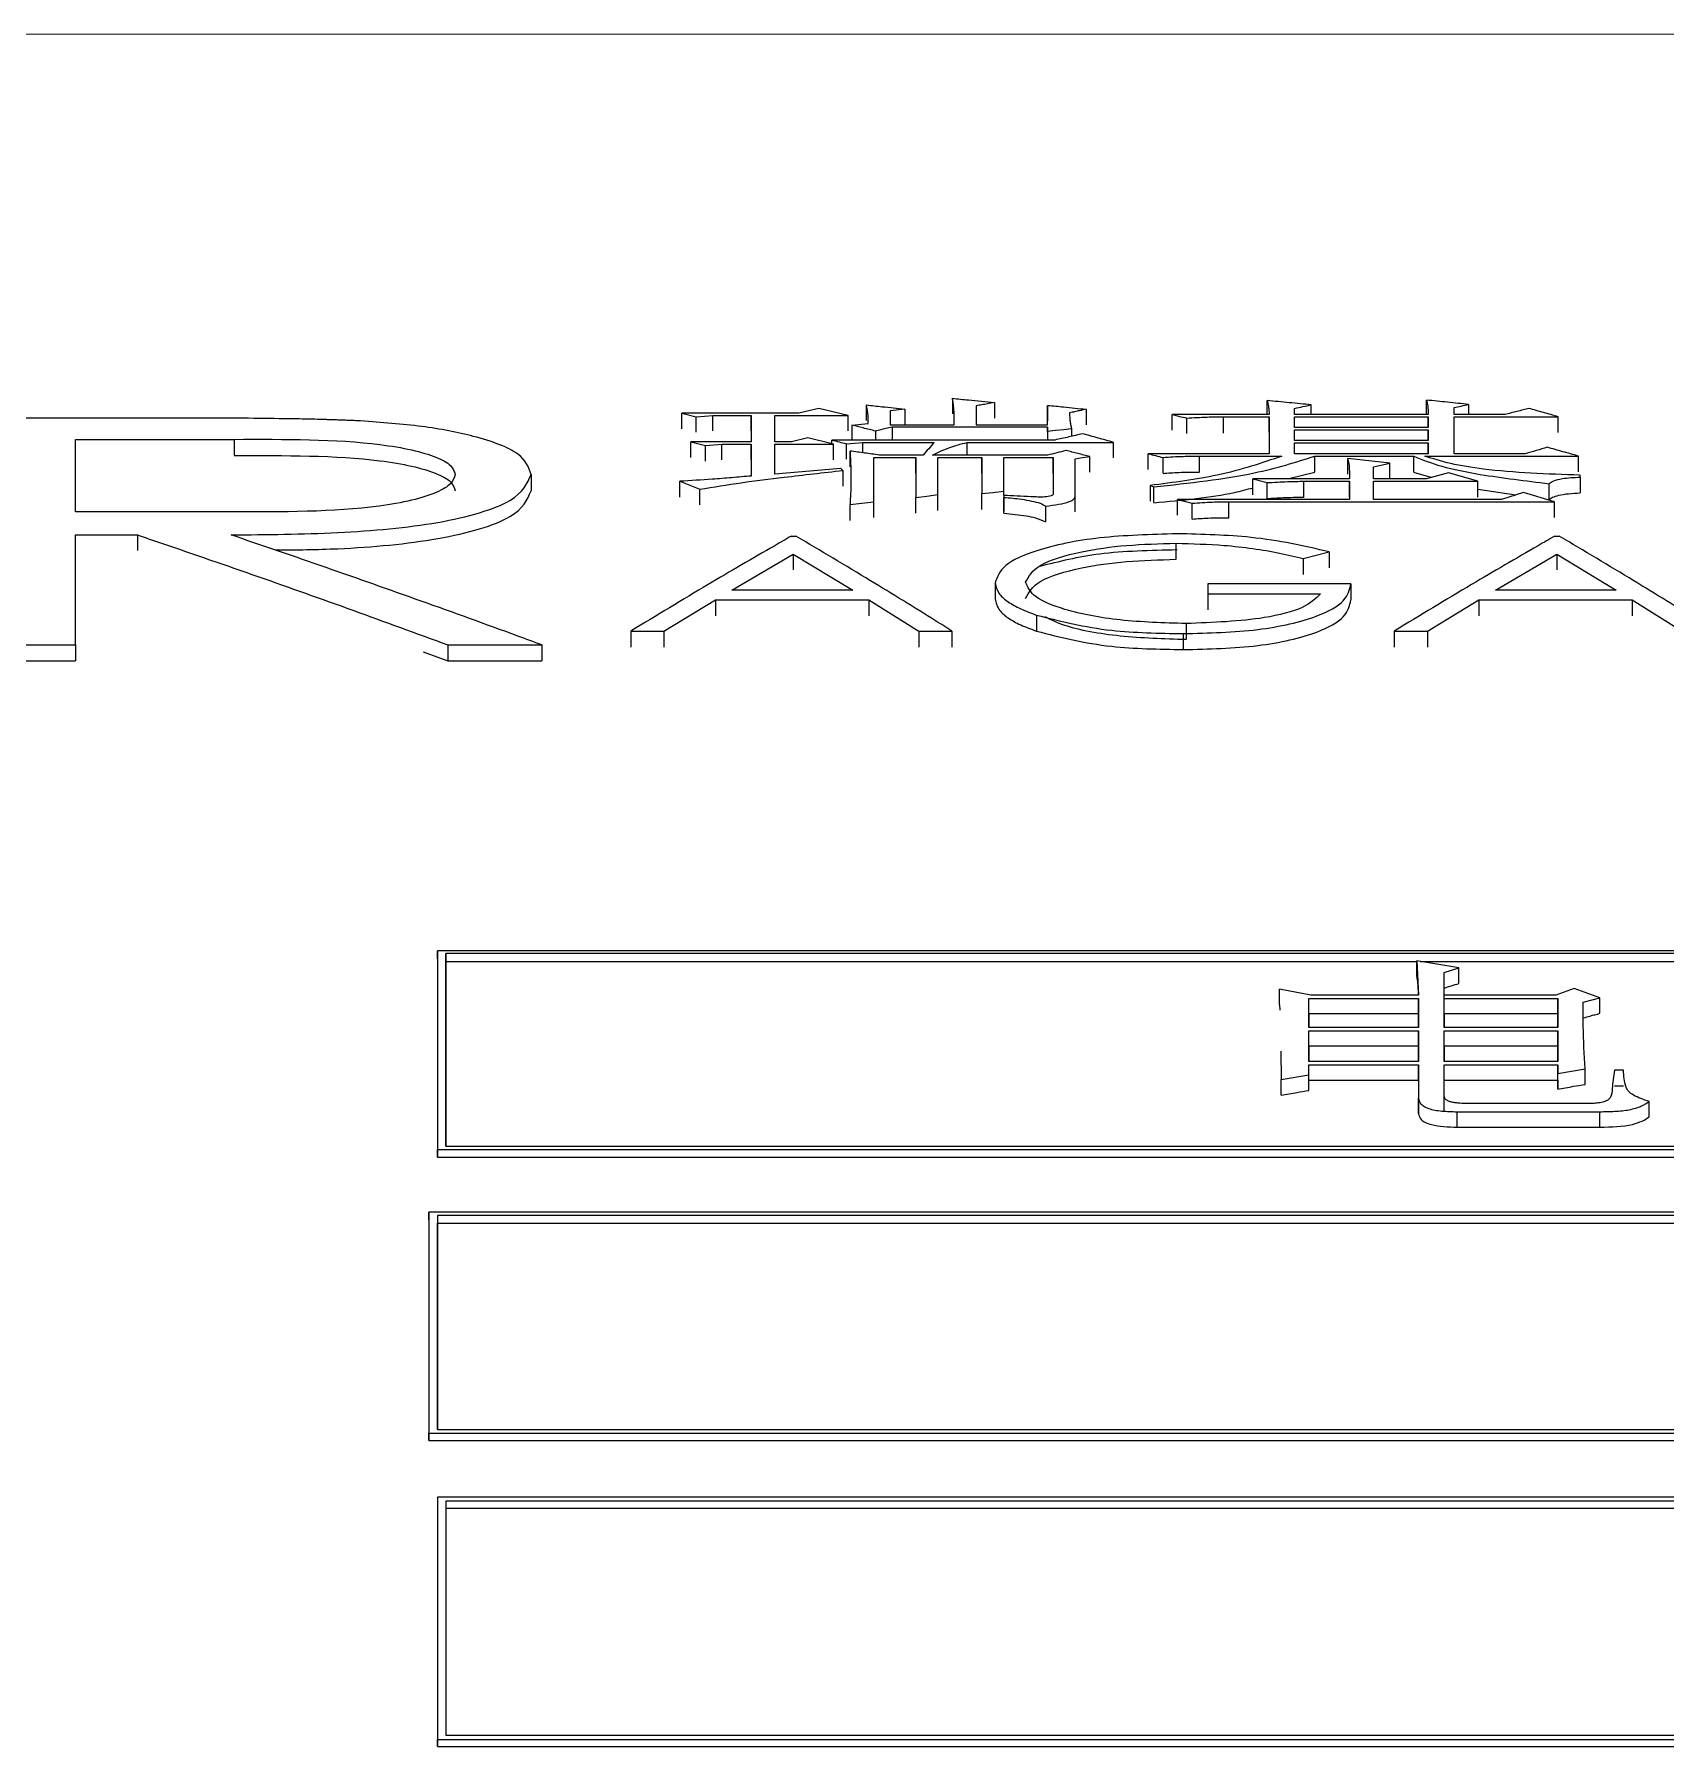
# Model space of a CAD drawing. Header units: millimetres. Extents: x 2136 to 4572, y 748 to 2471.
# Drawn here: x 2820.03 to 2829.67, y 2280.55 to 2290.67 of the extents above; entities that cross this region are included whole.
import ezdxf

# ---------------------------------------------------------------- set-up
doc = ezdxf.new("R2010")
doc.units = ezdxf.units.MM

msp = doc.modelspace()

# ---------------------------------------------------------------- linework, layer by layer
at = {"color": 7, "linetype": 'Continuous', "lineweight": 25}
for p, q in [((2846.594, 2290.672), (2809.594, 2290.674)), ((2824.667, 2288.462), (2824.548, 2288.434)), ((2824.84, 2288.421), (2824.667, 2288.462)), ((2824.948, 2288.391), (2824.948, 2288.483)), ((2825.175, 2288.457), (2825.089, 2288.447)), ((2825.175, 2288.457), (2825.175, 2288.365)), ((2825.457, 2288.522), (2825.457, 2288.43)), ((2825.597, 2288.478), (2825.597, 2288.365)), ((2825.705, 2288.496), (2825.705, 2288.404)), ((2826.019, 2288.365), (2826.019, 2288.48)), ((2826.019, 2288.48), (2826.019, 2288.388)), ((2826.246, 2288.457), (2826.246, 2288.365)), ((2827.317, 2288.426), (2827.317, 2288.509)), ((2827.479, 2288.426), (2827.479, 2288.462)), ((2827.577, 2288.426), (2827.577, 2288.483)), ((2828.258, 2288.426), (2828.258, 2288.511)), ((2828.421, 2288.426), (2828.421, 2288.467)), ((2828.507, 2288.485), (2828.507, 2288.426)), ((2820.825, 2288.405), (2819.824, 2288.405)), ((2823.856, 2288.434), (2823.942, 2288.413)), ((2824.548, 2288.434), (2823.856, 2288.434)), ((2823.856, 2288.342), (2823.856, 2288.434)), ((2823.942, 2288.413), (2824.04, 2288.421)), ((2823.942, 2288.321), (2823.942, 2288.413)), ((2824.04, 2288.421), (2824.267, 2288.421)), ((2824.267, 2288.421), (2824.267, 2288.264)), ((2824.267, 2288.329), (2824.267, 2288.421)), ((2824.407, 2288.421), (2824.84, 2288.421)), ((2824.407, 2288.264), (2824.407, 2288.421)), ((2824.84, 2288.329), (2824.84, 2288.421)), ((2824.862, 2288.363), (2824.959, 2288.373)), ((2824.862, 2288.363), (2824.862, 2288.275)), ((2825.089, 2288.447), (2825.089, 2288.365)), ((2825.089, 2288.365), (2825.467, 2288.365)), ((2825.597, 2288.365), (2826.019, 2288.365)), ((2827.328, 2288.426), (2826.755, 2288.426)), ((2826.755, 2288.334), (2826.755, 2288.426)), ((2826.841, 2288.313), (2826.841, 2288.405)), ((2827.058, 2288.413), (2827.328, 2288.413)), ((2827.058, 2288.316), (2827.058, 2288.413)), ((2827.328, 2288.413), (2827.328, 2288.194)), ((2827.328, 2288.321), (2827.328, 2288.413)), ((2828.269, 2288.426), (2827.479, 2288.426)), ((2827.479, 2288.413), (2828.269, 2288.413)), ((2827.479, 2288.349), (2827.479, 2288.413)), ((2828.269, 2288.413), (2828.269, 2288.349)), ((2828.269, 2288.349), (2828.269, 2288.413)), ((2828.723, 2288.426), (2828.421, 2288.426)), ((2828.421, 2288.413), (2829.037, 2288.413)), ((2828.421, 2288.194), (2828.421, 2288.413)), ((2829.037, 2288.32), (2829.037, 2288.413)), ((2820.273, 2287.851), (2820.273, 2288.279)), ((2820.273, 2288.279), (2821.21, 2288.279)), ((2821.21, 2288.279), (2821.21, 2288.183)), ((2823.91, 2288.264), (2823.996, 2288.242)), ((2824.267, 2288.264), (2823.91, 2288.264)), ((2823.91, 2288.172), (2823.91, 2288.264)), ((2824.505, 2288.264), (2824.407, 2288.264)), ((2824.602, 2288.288), (2824.505, 2288.264)), ((2824.754, 2288.251), (2824.602, 2288.288)), ((2826.062, 2288.275), (2824.743, 2288.275)), ((2824.743, 2288.253), (2824.743, 2288.275)), ((2824.927, 2288.261), (2825.348, 2288.261)), ((2824.927, 2288.199), (2824.927, 2288.261)), ((2825.002, 2288.328), (2825.002, 2288.275)), ((2825.1, 2288.352), (2825.1, 2288.275)), ((2826.019, 2288.352), (2825.1, 2288.352)), ((2825.543, 2288.261), (2826.409, 2288.261)), ((2825.543, 2288.186), (2825.543, 2288.261)), ((2826.019, 2288.352), (2826.019, 2288.275)), ((2826.019, 2288.325), (2826.019, 2288.352)), ((2826.019, 2288.325), (2826.019, 2288.275)), ((2826.16, 2288.341), (2826.16, 2288.297)), ((2826.409, 2288.169), (2826.409, 2288.261)), ((2828.269, 2288.349), (2827.479, 2288.349)), ((2827.479, 2288.336), (2828.269, 2288.336)), ((2827.479, 2288.272), (2827.479, 2288.336)), ((2828.269, 2288.272), (2827.479, 2288.272)), ((2827.479, 2288.259), (2828.269, 2288.259)), ((2827.479, 2288.194), (2827.479, 2288.259)), ((2828.269, 2288.336), (2828.269, 2288.272)), ((2828.269, 2288.272), (2828.269, 2288.336)), ((2828.269, 2288.259), (2828.269, 2288.194)), ((2828.269, 2288.194), (2828.269, 2288.259)), ((2823.996, 2288.242), (2824.094, 2288.251)), ((2823.996, 2288.15), (2823.996, 2288.242)), ((2824.094, 2288.251), (2824.267, 2288.251)), ((2824.267, 2288.251), (2824.267, 2288.062)), ((2824.267, 2288.158), (2824.267, 2288.251)), ((2824.407, 2288.251), (2824.754, 2288.251)), ((2824.407, 2288.073), (2824.407, 2288.251)), ((2824.754, 2288.158), (2824.754, 2288.251)), ((2824.829, 2288.161), (2824.829, 2288.253)), ((2824.851, 2288.117), (2824.851, 2288.21)), ((2824.992, 2288.172), (2825.24, 2288.172)), ((2824.992, 2287.91), (2824.992, 2288.172)), ((2825.284, 2288.186), (2825.024, 2288.186)), ((2825.24, 2288.172), (2825.24, 2287.936)), ((2825.24, 2288.079), (2825.24, 2288.172)), ((2826.019, 2288.186), (2825.338, 2288.186)), ((2825.37, 2288.172), (2825.63, 2288.172)), ((2825.37, 2287.953), (2825.37, 2288.172)), ((2825.63, 2288.172), (2825.63, 2287.958)), ((2825.63, 2288.079), (2825.63, 2288.172)), ((2825.76, 2288.172), (2826.052, 2288.172)), ((2825.76, 2287.972), (2825.76, 2288.172)), ((2826.052, 2288.172), (2826.052, 2287.953)), ((2826.052, 2288.079), (2826.052, 2288.172)), ((2826.181, 2287.944), (2826.181, 2288.164)), ((2826.268, 2288.085), (2826.268, 2288.177)), ((2827.328, 2288.194), (2826.614, 2288.194)), ((2826.614, 2288.101), (2826.614, 2288.194)), ((2826.701, 2288.079), (2826.701, 2288.172)), ((2826.917, 2288.18), (2827.404, 2288.18)), ((2826.917, 2288.087), (2826.917, 2288.18)), ((2828.269, 2288.194), (2827.479, 2288.194)), ((2827.598, 2288.087), (2827.598, 2288.18)), ((2827.598, 2288.18), (2828.183, 2288.18)), ((2828.042, 2288.139), (2827.793, 2288.166)), ((2827.793, 2288.074), (2827.793, 2288.166)), ((2828.183, 2288.087), (2828.183, 2288.18)), ((2828.248, 2288.18), (2829.156, 2288.18)), ((2828.842, 2288.194), (2828.421, 2288.194)), ((2829.156, 2288.087), (2829.156, 2288.18)), ((2822.965, 2288.071), (2822.965, 2287.975)), ((2824.797, 2288.106), (2824.407, 2288.073)), ((2824.808, 2288.095), (2824.797, 2288.106)), ((2824.808, 2288.095), (2824.808, 2288.002)), ((2827.598, 2288.084), (2827.452, 2288.047)), ((2827.945, 2288.117), (2828.042, 2288.139)), ((2827.945, 2288.045), (2827.945, 2288.117)), ((2828.042, 2288.046), (2828.042, 2288.139)), ((2828.286, 2288.053), (2828.183, 2288.084)), ((2828.388, 2288.081), (2828.258, 2288.045)), ((2828.561, 2288.031), (2828.388, 2288.081)), ((2829.167, 2288.056), (2829.167, 2288.067)), ((2829.167, 2288.056), (2829.167, 2287.963)), ((2823.845, 2287.938), (2823.845, 2288.031)), ((2823.845, 2288.031), (2823.963, 2287.984)), ((2823.963, 2287.891), (2823.963, 2287.984)), ((2825.37, 2287.859), (2825.37, 2287.953)), ((2825.63, 2287.865), (2825.63, 2287.958)), ((2825.76, 2287.947), (2825.76, 2287.972)), ((2826.625, 2288.006), (2826.625, 2287.913)), ((2826.625, 2288.006), (2826.647, 2287.998)), ((2826.647, 2287.905), (2826.647, 2287.998)), ((2827.231, 2288.045), (2827.317, 2288.023)), ((2827.804, 2288.045), (2827.231, 2288.045)), ((2827.231, 2287.952), (2827.231, 2288.045)), ((2827.317, 2287.93), (2827.317, 2288.023)), ((2827.534, 2288.031), (2827.804, 2288.031)), ((2827.534, 2287.935), (2827.534, 2288.031)), ((2827.804, 2288.031), (2827.804, 2287.924)), ((2827.804, 2287.938), (2827.804, 2288.031)), ((2828.258, 2288.045), (2827.945, 2288.045)), ((2827.945, 2288.031), (2828.561, 2288.031)), ((2827.945, 2287.924), (2827.945, 2288.031)), ((2828.561, 2287.938), (2828.561, 2288.031)), ((2828.786, 2287.95), (2828.561, 2287.983)), ((2828.832, 2287.964), (2828.702, 2287.924)), ((2829.016, 2287.91), (2828.832, 2287.964)), ((2828.983, 2287.924), (2828.983, 2288.017)), ((2821.188, 2287.85), (2820.273, 2287.851)), ((2824.851, 2287.8), (2824.851, 2287.893)), ((2824.992, 2287.817), (2824.992, 2287.91)), ((2825.24, 2287.842), (2825.24, 2287.936)), ((2825.76, 2287.947), (2825.76, 2287.936)), ((2825.76, 2287.947), (2825.76, 2287.854)), ((2825.76, 2287.842), (2825.76, 2287.936)), ((2826.008, 2287.791), (2826.008, 2287.884)), ((2826.181, 2287.851), (2826.181, 2287.944)), ((2826.787, 2287.831), (2826.787, 2287.924)), ((2826.787, 2287.924), (2826.874, 2287.901)), ((2827.804, 2287.924), (2826.787, 2287.924)), ((2826.874, 2287.808), (2826.874, 2287.901)), ((2827.09, 2287.814), (2827.09, 2287.91)), ((2827.09, 2287.91), (2829.016, 2287.91)), ((2828.702, 2287.924), (2827.945, 2287.924)), ((2829.016, 2287.817), (2829.016, 2287.91)), ((2820.273, 2287.714), (2820.638, 2287.714)), ((2820.273, 2287.064), (2820.273, 2287.714)), ((2820.638, 2287.714), (2820.638, 2287.621)), ((2824.504, 2287.707), (2824.53, 2287.707)), ((2826.779, 2287.57), (2826.779, 2287.665)), ((2829.017, 2287.707), (2829.043, 2287.707)), ((2824.153, 2287.388), (2824.515, 2287.601)), ((2824.515, 2287.601), (2824.867, 2287.388)), ((2824.515, 2287.601), (2824.515, 2287.507)), ((2827.53, 2287.574), (2827.684, 2287.614)), ((2827.53, 2287.574), (2827.53, 2287.48)), ((2827.684, 2287.614), (2827.684, 2287.52)), ((2828.666, 2287.388), (2829.028, 2287.6)), ((2829.028, 2287.6), (2829.38, 2287.388)), ((2829.028, 2287.6), (2829.028, 2287.507)), ((2824.867, 2287.388), (2824.153, 2287.388)), ((2825.709, 2287.431), (2825.709, 2287.337)), ((2826.966, 2287.424), (2826.966, 2287.366)), ((2827.812, 2287.424), (2826.966, 2287.424)), ((2826.966, 2287.424), (2826.966, 2287.33)), ((2826.966, 2287.366), (2827.632, 2287.366)), ((2826.966, 2287.366), (2826.966, 2287.272)), ((2827.812, 2287.424), (2827.812, 2287.33)), ((2829.38, 2287.388), (2828.666, 2287.388)), ((2823.751, 2287.146), (2824.055, 2287.33)), ((2824.055, 2287.33), (2824.055, 2287.236)), ((2824.055, 2287.33), (2824.962, 2287.33)), ((2824.962, 2287.33), (2824.962, 2287.235)), ((2824.962, 2287.33), (2825.258, 2287.146)), ((2828.264, 2287.146), (2828.568, 2287.33)), ((2828.568, 2287.33), (2828.568, 2287.235)), ((2828.568, 2287.33), (2829.475, 2287.33)), ((2829.475, 2287.33), (2829.475, 2287.235)), ((2829.475, 2287.33), (2829.77, 2287.145)), ((2823.555, 2287.146), (2823.751, 2287.146)), ((2823.751, 2287.146), (2823.751, 2287.051)), ((2825.258, 2287.146), (2825.453, 2287.146)), ((2825.453, 2287.146), (2825.453, 2287.051)), ((2825.954, 2287.24), (2825.954, 2287.145)), ((2826.837, 2287.19), (2826.837, 2287.095)), ((2828.068, 2287.146), (2828.264, 2287.146)), ((2828.264, 2287.146), (2828.264, 2287.051)), ((2819.824, 2287.064), (2820.273, 2287.064)), ((2820.273, 2287.064), (2820.273, 2286.969)), ((2822.474, 2287.064), (2822.474, 2286.969)), ((2822.474, 2287.064), (2823.029, 2287.064)), ((2823.029, 2287.064), (2823.029, 2286.969)), ((2826.821, 2287.131), (2826.821, 2287.036)), ((2819.824, 2286.969), (2820.273, 2286.969)), ((2822.328, 2287.023), (2822.474, 2286.969)), ((2822.474, 2286.969), (2823.029, 2286.969)), ((2822.412, 2285.209), (2822.412, 2285.256)), ((2844.395, 2285.256), (2822.412, 2285.256)), ((2844.345, 2285.238), (2822.462, 2285.239)), ((2822.462, 2285.193), (2822.462, 2285.239)), ((2822.462, 2285.193), (2828.201, 2285.193)), ((2828.201, 2285.196), (2828.212, 2284.993)), ((2828.45, 2285.154), (2828.201, 2285.196)), ((2828.201, 2285.104), (2828.201, 2285.196)), ((2828.22, 2285.193), (2833.134, 2285.193)), ((2828.363, 2285.127), (2828.45, 2285.154)), ((2828.363, 2284.993), (2828.363, 2285.127)), ((2828.363, 2285.127), (2828.363, 2285.127)), ((2828.45, 2285.062), (2828.45, 2285.154)), ((2827.574, 2284.993), (2827.39, 2285.028)), ((2827.39, 2284.936), (2827.39, 2285.028)), ((2828.363, 2284.993), (2828.363, 2285.035)), ((2829.131, 2285.032), (2829.023, 2284.993)), ((2829.283, 2284.978), (2829.131, 2285.032)), ((2827.39, 2284.936), (2827.392, 2284.905)), ((2827.563, 2284.974), (2828.212, 2284.974)), ((2827.563, 2284.803), (2827.563, 2284.974)), ((2827.563, 2284.882), (2827.563, 2284.974)), ((2828.212, 2284.993), (2827.574, 2284.993)), ((2828.212, 2284.974), (2828.212, 2284.803)), ((2828.212, 2284.882), (2828.212, 2284.974)), ((2829.023, 2284.993), (2828.363, 2284.993)), ((2828.363, 2284.901), (2828.363, 2284.993)), ((2828.363, 2284.974), (2829.034, 2284.974)), ((2828.363, 2284.803), (2828.363, 2284.974)), ((2828.363, 2284.882), (2828.363, 2284.974)), ((2829.034, 2284.974), (2829.034, 2284.803)), ((2829.034, 2284.882), (2829.034, 2284.974)), ((2829.185, 2284.951), (2829.283, 2284.978)), ((2829.283, 2284.886), (2829.283, 2284.978)), ((2827.563, 2284.882), (2827.563, 2284.803)), ((2828.212, 2284.882), (2827.563, 2284.882)), ((2828.212, 2284.803), (2828.212, 2284.882)), ((2828.363, 2284.882), (2828.363, 2284.803)), ((2829.034, 2284.882), (2828.363, 2284.882)), ((2829.034, 2284.803), (2829.034, 2284.882)), ((2828.212, 2284.803), (2827.563, 2284.803)), ((2827.563, 2284.783), (2828.212, 2284.783)), ((2827.563, 2284.601), (2827.563, 2284.783)), ((2827.563, 2284.691), (2827.563, 2284.783)), ((2828.212, 2284.783), (2828.212, 2284.601)), ((2828.212, 2284.691), (2828.212, 2284.783)), ((2829.034, 2284.803), (2828.363, 2284.803)), ((2828.363, 2284.783), (2829.034, 2284.783)), ((2828.363, 2284.601), (2828.363, 2284.783)), ((2828.363, 2284.691), (2828.363, 2284.783)), ((2829.034, 2284.783), (2829.034, 2284.601)), ((2829.034, 2284.691), (2829.034, 2284.783)), ((2827.397, 2284.663), (2827.4, 2284.494)), ((2827.563, 2284.691), (2827.563, 2284.601)), ((2828.212, 2284.691), (2827.563, 2284.691)), ((2828.212, 2284.601), (2828.212, 2284.691)), ((2828.363, 2284.691), (2828.363, 2284.601)), ((2829.034, 2284.691), (2828.363, 2284.691)), ((2829.034, 2284.601), (2829.034, 2284.691)), ((2827.4, 2284.494), (2827.563, 2284.522)), ((2828.212, 2284.601), (2827.563, 2284.601)), ((2827.563, 2284.582), (2828.212, 2284.582)), ((2827.563, 2284.522), (2827.563, 2284.582)), ((2827.563, 2284.49), (2827.563, 2284.582)), ((2827.563, 2284.43), (2827.563, 2284.522)), ((2828.212, 2284.582), (2828.212, 2284.385)), ((2828.212, 2284.49), (2828.212, 2284.582)), ((2829.034, 2284.601), (2828.363, 2284.601)), ((2828.363, 2284.582), (2829.034, 2284.582)), ((2828.363, 2284.397), (2828.363, 2284.582)), ((2828.363, 2284.49), (2828.363, 2284.582)), ((2829.034, 2284.582), (2829.034, 2284.53)), ((2829.034, 2284.49), (2829.034, 2284.582)), ((2829.034, 2284.53), (2829.196, 2284.558)), ((2829.034, 2284.438), (2829.034, 2284.53)), ((2829.196, 2284.466), (2829.196, 2284.558)), ((2829.423, 2284.55), (2829.369, 2284.55)), ((2827.4, 2284.402), (2827.4, 2284.494)), ((2827.563, 2284.43), (2827.563, 2284.49)), ((2827.563, 2284.49), (2828.212, 2284.49)), ((2828.212, 2284.49), (2828.212, 2284.294)), ((2828.363, 2284.308), (2828.363, 2284.49)), ((2828.363, 2284.49), (2829.034, 2284.49)), ((2829.034, 2284.49), (2829.034, 2284.438)), ((2829.369, 2284.458), (2829.423, 2284.458)), ((2828.212, 2284.294), (2828.212, 2284.385)), ((2829.24, 2284.353), (2828.493, 2284.353)), ((2829.575, 2284.274), (2829.575, 2284.365)), ((2822.412, 2284.23), (2822.412, 2284.035)), ((2828.439, 2284.213), (2828.439, 2284.304)), ((2828.439, 2284.304), (2829.283, 2284.304)), ((2828.439, 2284.213), (2829.283, 2284.213)), ((2829.283, 2284.213), (2829.283, 2284.304)), ((2822.412, 2284.035), (2822.412, 2284.081)), ((2822.412, 2284.081), (2844.396, 2284.08)), ((2822.412, 2284.035), (2844.396, 2284.034)), ((2822.462, 2284.1), (2844.346, 2284.099)), ((2822.362, 2283.665), (2822.362, 2283.711)), ((2844.346, 2283.71), (2822.362, 2283.711)), ((2844.296, 2283.691), (2822.412, 2283.691)), ((2822.412, 2283.646), (2844.296, 2283.645)), ((2822.362, 2282.703), (2822.362, 2282.36)), ((2822.362, 2282.36), (2822.362, 2282.404)), ((2822.362, 2282.404), (2844.346, 2282.404)), ((2822.413, 2282.425), (2844.296, 2282.425)), ((2822.362, 2282.36), (2844.346, 2282.359)), ((2822.413, 2282.025), (2822.413, 2281.981)), ((2844.396, 2282.025), (2822.413, 2282.025)), ((2822.463, 2282.004), (2844.346, 2282.003)), ((2822.463, 2281.96), (2822.463, 2282.004)), ((2822.463, 2281.96), (2844.346, 2281.959)), ((2822.413, 2280.751), (2822.413, 2280.551)), ((2822.413, 2280.551), (2822.413, 2280.594)), ((2822.413, 2280.594), (2844.396, 2280.593)), ((2844.346, 2280.616), (2822.463, 2280.617)), ((2822.413, 2280.551), (2844.396, 2280.55))]:
    msp.add_line(p, q, dxfattribs=at)
at = {"color": 7, "linetype": 'Continuous', "lineweight": 25, "flags": 128}
for points in [[(2824.04, 2288.329), (2824.04, 2288.348), (2824.04, 2288.372), (2824.04, 2288.396), (2824.04, 2288.421)], [(2824.829, 2288.253), (2824.878, 2288.257), (2824.927, 2288.261)], [(2826.16, 2288.341), (2826.114, 2288.336), (2826.066, 2288.331), (2826.019, 2288.325)], [(2824.094, 2288.158), (2824.094, 2288.178), (2824.094, 2288.203), (2824.094, 2288.227), (2824.094, 2288.251)], [(2826.181, 2288.164), (2826.225, 2288.171), (2826.268, 2288.177)], [(2825.24, 2287.936), (2825.305, 2287.944), (2825.37, 2287.953)], [(2825.63, 2287.958), (2825.695, 2287.965), (2825.76, 2287.972)], [(2824.851, 2287.893), (2824.921, 2287.902), (2824.992, 2287.91)], [(2823.555, 2287.146), (2823.555, 2287.121), (2823.555, 2287.095), (2823.555, 2287.051)], [(2825.258, 2287.146), (2825.258, 2287.122), (2825.258, 2287.098), (2825.258, 2287.051)], [(2828.068, 2287.146), (2828.068, 2287.12), (2828.068, 2287.095), (2828.068, 2287.051)]]:
    msp.add_lwpolyline(points, dxfattribs=at)
at = {"color": 7, "linetype": 'Continuous', "lineweight": 25}
for points, knots in [([(2824.959, 2288.373), (2824.959, 2288.384), (2824.959, 2288.405), (2824.956, 2288.442), (2824.951, 2288.468), (2824.948, 2288.483)], [0, 0, 0, 0, 0.2875755, 0.5751673, 1, 1, 1, 1]), ([(2824.948, 2288.483), (2824.979, 2288.479), (2825.032, 2288.473), (2825.108, 2288.465), (2825.153, 2288.46), (2825.175, 2288.457)], [0, 0, 0, 0, 0.408301, 0.70415, 1, 1, 1, 1]), ([(2825.467, 2288.365), (2825.467, 2288.366), (2825.467, 2288.368), (2825.467, 2288.371), (2825.467, 2288.374), (2825.467, 2288.377), (2825.467, 2288.379), (2825.467, 2288.382), (2825.467, 2288.385), (2825.467, 2288.387), (2825.467, 2288.389), (2825.467, 2288.392), (2825.467, 2288.394), (2825.467, 2288.397), (2825.467, 2288.399), (2825.467, 2288.402), (2825.467, 2288.404), (2825.467, 2288.406), (2825.467, 2288.409), (2825.467, 2288.412), (2825.467, 2288.414), (2825.467, 2288.416), (2825.467, 2288.419), (2825.467, 2288.421), (2825.467, 2288.424), (2825.467, 2288.426), (2825.466, 2288.428), (2825.466, 2288.431), (2825.466, 2288.433), (2825.466, 2288.436), (2825.466, 2288.438), (2825.466, 2288.441), (2825.466, 2288.444), (2825.465, 2288.446), (2825.465, 2288.448), (2825.465, 2288.451), (2825.465, 2288.453), (2825.465, 2288.455), (2825.465, 2288.458), (2825.464, 2288.46), (2825.464, 2288.463), (2825.464, 2288.465), (2825.464, 2288.468), (2825.463, 2288.47), (2825.463, 2288.473), (2825.463, 2288.475), (2825.462, 2288.477), (2825.462, 2288.48), (2825.462, 2288.482), (2825.462, 2288.485), (2825.461, 2288.487), (2825.461, 2288.489), (2825.461, 2288.492), (2825.46, 2288.494), (2825.46, 2288.497), (2825.46, 2288.499), (2825.459, 2288.502), (2825.459, 2288.504), (2825.459, 2288.506), (2825.458, 2288.509), (2825.458, 2288.511), (2825.458, 2288.514), (2825.457, 2288.516), (2825.457, 2288.518), (2825.457, 2288.521), (2825.457, 2288.522)], [0, 0, 0, 0, 0.017776, 0.035552, 0.053328, 0.071104, 0.08888, 0.106656, 0.124432, 0.13332, 0.151096, 0.168872, 0.186648, 0.195536, 0.213312, 0.231088, 0.248864, 0.257752, 0.275528, 0.293304, 0.31108, 0.319968, 0.337744, 0.355519, 0.373295, 0.382183, 0.399959, 0.417735, 0.435511, 0.444399, 0.462175, 0.479951, 0.497727, 0.515503, 0.524391, 0.542167, 0.559943, 0.568831, 0.586607, 0.604383, 0.622159, 0.639935, 0.648823, 0.666599, 0.684375, 0.702151, 0.711039, 0.728815, 0.746591, 0.764367, 0.773255, 0.791031, 0.808807, 0.826583, 0.835471, 0.853247, 0.871023, 0.888799, 0.897687, 0.915463, 0.933239, 0.951015, 0.959903, 0.977679, 1, 1, 1, 1]), ([(2825.457, 2288.522), (2825.488, 2288.518), (2825.545, 2288.513), (2825.628, 2288.504), (2825.68, 2288.499), (2825.705, 2288.496)], [0, 0, 0, 0, 0.377751, 0.688875, 1, 1, 1, 1]), ([(2825.705, 2288.496), (2825.691, 2288.494), (2825.666, 2288.489), (2825.63, 2288.483), (2825.608, 2288.48), (2825.597, 2288.478)], [0, 0, 0, 0, 0.390452, 0.695226, 1, 1, 1, 1]), ([(2826.019, 2288.48), (2826.051, 2288.477), (2826.104, 2288.472), (2826.18, 2288.464), (2826.224, 2288.459), (2826.246, 2288.457)], [0, 0, 0, 0, 0.414517, 0.707258, 1, 1, 1, 1]), ([(2826.246, 2288.457), (2826.233, 2288.454), (2826.211, 2288.449), (2826.178, 2288.442), (2826.159, 2288.438), (2826.149, 2288.436)], [0, 0, 0, 0, 0.40015, 0.700074, 1, 1, 1, 1]), ([(2827.317, 2288.509), (2827.319, 2288.5), (2827.323, 2288.482), (2827.327, 2288.454), (2827.328, 2288.435), (2827.328, 2288.426)], [0, 0, 0, 0, 0.32278, 0.661317, 1, 1, 1, 1]), ([(2827.577, 2288.483), (2827.534, 2288.487), (2827.447, 2288.496), (2827.36, 2288.504), (2827.317, 2288.509)], [0, 0, 0, 0, 0.499999, 1, 1, 1, 1]), ([(2827.479, 2288.462), (2827.496, 2288.466), (2827.528, 2288.473), (2827.561, 2288.479), (2827.577, 2288.483)], [0, 0, 0, 0, 0.500001, 1, 1, 1, 1]), ([(2828.258, 2288.511), (2828.261, 2288.502), (2828.265, 2288.484), (2828.268, 2288.455), (2828.269, 2288.435), (2828.269, 2288.426)], [0, 0, 0, 0, 0.320799, 0.66032, 1, 1, 1, 1]), ([(2828.507, 2288.485), (2828.466, 2288.49), (2828.383, 2288.498), (2828.3, 2288.507), (2828.258, 2288.511)], [0, 0, 0, 0, 0.499999, 1, 1, 1, 1]), ([(2828.421, 2288.467), (2828.435, 2288.47), (2828.464, 2288.476), (2828.493, 2288.482), (2828.507, 2288.485)], [0, 0, 0, 0, 0.500001, 1, 1, 1, 1]), ([(2828.864, 2288.462), (2828.841, 2288.456), (2828.794, 2288.444), (2828.747, 2288.432), (2828.723, 2288.426)], [0, 0, 0, 0, 0.499996, 1, 1, 1, 1]), ([(2829.037, 2288.413), (2829.008, 2288.421), (2828.951, 2288.437), (2828.893, 2288.454), (2828.864, 2288.462)], [0, 0, 0, 0, 0.5, 1, 1, 1, 1]), ([(2821.958, 2288.388), (2821.948, 2288.388), (2821.933, 2288.389), (2821.913, 2288.39), (2821.898, 2288.39), (2821.878, 2288.391), (2821.858, 2288.392), (2821.838, 2288.393), (2821.823, 2288.393), (2821.808, 2288.394), (2821.788, 2288.395), (2821.768, 2288.395), (2821.748, 2288.396), (2821.733, 2288.396), (2821.703, 2288.397), (2821.638, 2288.399), (2821.557, 2288.4), (2821.417, 2288.402), (2821.247, 2288.404), (2821.03, 2288.405), (2820.893, 2288.405), (2820.825, 2288.405)], [0, 0, 0, 0, 0.026604, 0.039906, 0.053209, 0.066511, 0.093115, 0.106417, 0.119719, 0.133022, 0.146324, 0.172928, 0.18623, 0.199533, 0.212835, 0.266046, 0.372479, 0.425688, 0.638532, 0.819249, 1, 1, 1, 1]), ([(2822.965, 2288.071), (2822.951, 2288.113), (2822.923, 2288.199), (2822.658, 2288.296), (2822.325, 2288.361), (2822.081, 2288.379), (2821.958, 2288.388)], [0, 0, 0, 0, 0.268776, 0.544534, 0.769495, 1, 1, 1, 1]), ([(2825.002, 2288.328), (2824.99, 2288.331), (2824.965, 2288.337), (2824.918, 2288.349), (2824.884, 2288.357), (2824.862, 2288.363)], [0, 0, 0, 0, 0.266243, 0.532487, 1, 1, 1, 1]), ([(2826.149, 2288.436), (2826.149, 2288.424), (2826.149, 2288.412), (2826.15, 2288.399), (2826.15, 2288.396), (2826.151, 2288.393), (2826.151, 2288.39), (2826.151, 2288.388), (2826.152, 2288.385), (2826.152, 2288.382), (2826.153, 2288.378), (2826.153, 2288.375), (2826.154, 2288.372), (2826.154, 2288.369), (2826.155, 2288.366), (2826.155, 2288.363), (2826.156, 2288.36), (2826.156, 2288.358), (2826.157, 2288.355), (2826.157, 2288.354), (2826.158, 2288.352), (2826.158, 2288.35), (2826.158, 2288.348), (2826.159, 2288.346), (2826.159, 2288.345), (2826.159, 2288.343), (2826.16, 2288.342), (2826.16, 2288.341)], [0, 0, 0, 0, 0.37469, 0.398108, 0.421526, 0.468361, 0.491779, 0.515197, 0.538615, 0.58545, 0.608868, 0.655703, 0.679121, 0.702539, 0.749374, 0.772792, 0.79621, 0.843045, 0.854754, 0.866463, 0.889881, 0.913299, 0.936716, 0.948425, 0.960134, 0.980067, 1, 1, 1, 1]), ([(2826.755, 2288.426), (2826.769, 2288.422), (2826.798, 2288.415), (2826.827, 2288.408), (2826.841, 2288.405)], [0, 0, 0, 0, 0.5, 1, 1, 1, 1]), ([(2826.841, 2288.405), (2826.881, 2288.407), (2826.952, 2288.412), (2827.025, 2288.412), (2827.058, 2288.413)], [0, 0, 0, 0, 0.558835, 1, 1, 1, 1]), ([(2821.21, 2288.279), (2821.51, 2288.28), (2821.886, 2288.282), (2822.265, 2288.219), (2822.406, 2288.176), (2822.501, 2288.126), (2822.511, 2288.089), (2822.516, 2288.071)], [0, 0, 0, 0, 0.515202, 0.645783, 0.772677, 0.88728, 1, 1, 1, 1]), ([(2824.743, 2288.275), (2824.757, 2288.271), (2824.786, 2288.264), (2824.815, 2288.257), (2824.829, 2288.253)], [0, 0, 0, 0, 0.499999, 1, 1, 1, 1]), ([(2825.1, 2288.352), (2825.087, 2288.349), (2825.065, 2288.344), (2825.032, 2288.336), (2825.012, 2288.331), (2825.002, 2288.328)], [0, 0, 0, 0, 0.384576, 0.692287, 1, 1, 1, 1]), ([(2825.348, 2288.261), (2825.338, 2288.249), (2825.316, 2288.224), (2825.294, 2288.198), (2825.284, 2288.186)], [0, 0, 0, 0, 0.5, 1, 1, 1, 1]), ([(2825.338, 2288.186), (2825.369, 2288.201), (2825.426, 2288.229), (2825.507, 2288.251), (2825.543, 2288.261)], [0, 0, 0, 0, 0.55626, 1, 1, 1, 1]), ([(2826.225, 2288.312), (2826.198, 2288.306), (2826.144, 2288.293), (2826.089, 2288.281), (2826.062, 2288.275)], [0, 0, 0, 0, 0.499999, 1, 1, 1, 1]), ([(2826.409, 2288.261), (2826.378, 2288.27), (2826.317, 2288.287), (2826.255, 2288.304), (2826.225, 2288.312)], [0, 0, 0, 0, 0.5, 1, 1, 1, 1]), ([(2821.21, 2288.183), (2821.51, 2288.184), (2821.886, 2288.186), (2822.265, 2288.123), (2822.406, 2288.08), (2822.501, 2288.03), (2822.511, 2287.993), (2822.516, 2287.975)], [0, 0, 0, 0, 0.515403, 0.645991, 0.772847, 0.887377, 1, 1, 1, 1]), ([(2824.851, 2288.21), (2824.852, 2288.191), (2824.855, 2288.129), (2824.858, 2288.024), (2824.853, 2287.937), (2824.851, 2287.893)], [0, 0, 0, 0, 0.18758, 0.593728, 1, 1, 1, 1]), ([(2825.024, 2288.186), (2824.995, 2288.19), (2824.937, 2288.198), (2824.88, 2288.206), (2824.851, 2288.21)], [0, 0, 0, 0, 0.5, 1, 1, 1, 1]), ([(2826.127, 2288.213), (2826.109, 2288.208), (2826.073, 2288.199), (2826.037, 2288.19), (2826.019, 2288.186)], [0, 0, 0, 0, 0.499995, 1, 1, 1, 1]), ([(2826.268, 2288.177), (2826.245, 2288.183), (2826.198, 2288.195), (2826.151, 2288.207), (2826.127, 2288.213)], [0, 0, 0, 0, 0.499999, 1, 1, 1, 1]), ([(2826.614, 2288.194), (2826.629, 2288.19), (2826.657, 2288.183), (2826.686, 2288.175), (2826.701, 2288.172)], [0, 0, 0, 0, 0.5, 1, 1, 1, 1]), ([(2827.404, 2288.18), (2827.285, 2288.139), (2827.07, 2288.065), (2826.763, 2288.024), (2826.625, 2288.006)], [0, 0, 0, 0, 0.551009, 1, 1, 1, 1]), ([(2826.647, 2287.998), (2826.856, 2288.021), (2827.224, 2288.062), (2827.485, 2288.144), (2827.598, 2288.18)], [0, 0, 0, 0, 0.567388, 1, 1, 1, 1]), ([(2826.701, 2288.172), (2826.74, 2288.175), (2826.812, 2288.179), (2826.885, 2288.18), (2826.917, 2288.18)], [0, 0, 0, 0, 0.558835, 1, 1, 1, 1]), ([(2827.793, 2288.166), (2827.797, 2288.146), (2827.802, 2288.116), (2827.803, 2288.076), (2827.804, 2288.055), (2827.804, 2288.045)], [0, 0, 0, 0, 0.499799, 0.749887, 1, 1, 1, 1]), ([(2828.183, 2288.18), (2828.234, 2288.159), (2828.339, 2288.116), (2828.621, 2288.061), (2828.845, 2288.034), (2828.983, 2288.017)], [0, 0, 0, 0, 0.271719, 0.55196, 1, 1, 1, 1]), ([(2829.167, 2288.067), (2828.971, 2288.074), (2828.699, 2288.084), (2828.395, 2288.133), (2828.296, 2288.165), (2828.248, 2288.18)], [0, 0, 0, 0, 0.568218, 0.786771, 1, 1, 1, 1]), ([(2828.972, 2288.232), (2828.951, 2288.225), (2828.907, 2288.213), (2828.864, 2288.2), (2828.842, 2288.194)], [0, 0, 0, 0, 0.499997, 1, 1, 1, 1]), ([(2829.156, 2288.18), (2829.126, 2288.189), (2829.064, 2288.206), (2829.003, 2288.223), (2828.972, 2288.232)], [0, 0, 0, 0, 0.5, 1, 1, 1, 1]), ([(2822.516, 2288.071), (2822.511, 2288.053), (2822.501, 2288.016), (2822.409, 2287.962), (2822.265, 2287.916), (2821.876, 2287.849), (2821.493, 2287.849), (2821.188, 2287.85)], [0, 0, 0, 0, 0.11283, 0.2273, 0.354231, 0.484873, 1, 1, 1, 1]), ([(2821.192, 2287.714), (2821.403, 2287.716), (2821.822, 2287.72), (2822.338, 2287.766), (2822.669, 2287.842), (2822.907, 2287.935), (2822.943, 2288.018), (2822.965, 2288.071)], [0, 0, 0, 0, 0.260913, 0.517661, 0.647473, 0.773697, 1, 1, 1, 1]), ([(2824.267, 2288.062), (2824.229, 2288.059), (2824.152, 2288.052), (2824.012, 2288.041), (2823.909, 2288.035), (2823.845, 2288.031)], [0, 0, 0, 0, 0.273664, 0.547351, 1, 1, 1, 1]), ([(2823.963, 2287.984), (2824.044, 2287.997), (2824.205, 2288.024), (2824.491, 2288.059), (2824.692, 2288.082), (2824.808, 2288.095)], [0, 0, 0, 0, 0.3007253, 0.5990417, 1, 1, 1, 1]), ([(2826.917, 2288.084), (2826.876, 2288.084), (2826.803, 2288.083), (2826.732, 2288.078), (2826.701, 2288.076)], [0, 0, 0, 0, 0.561085, 1, 1, 1, 1]), ([(2828.983, 2288.017), (2828.991, 2288.023), (2829.007, 2288.035), (2829.071, 2288.051), (2829.13, 2288.054), (2829.167, 2288.056)], [0, 0, 0, 0, 0.2687155, 0.5468291, 1, 1, 1, 1]), ([(2821.453, 2287.625), (2821.577, 2287.626), (2821.908, 2287.63), (2822.338, 2287.671), (2822.669, 2287.746), (2822.907, 2287.84), (2822.943, 2287.922), (2822.965, 2287.975)], [0, 0, 0, 0, 0.171744, 0.459618, 0.605115, 0.74654, 1, 1, 1, 1]), ([(2826.052, 2287.953), (2826.05, 2287.951), (2826.048, 2287.948), (2826.039, 2287.944), (2826.023, 2287.94), (2825.983, 2287.936), (2825.893, 2287.942), (2825.812, 2287.945), (2825.76, 2287.947)], [0, 0, 0, 0, 0.0497966, 0.1008375, 0.1638489, 0.2293145, 0.4925683, 1, 1, 1, 1]), ([(2827.231, 2287.991), (2827.195, 2287.981), (2827.034, 2287.938), (2826.816, 2287.917), (2826.647, 2287.902)], [0, 0, 0, 0, 0.219968, 1, 1, 1, 1]), ([(2827.317, 2288.023), (2827.357, 2288.025), (2827.428, 2288.03), (2827.501, 2288.031), (2827.534, 2288.031)], [0, 0, 0, 0, 0.5588348, 1, 1, 1, 1]), ([(2829.167, 2287.96), (2829.144, 2287.959), (2829.098, 2287.957), (2829.04, 2287.948), (2829.001, 2287.935), (2828.989, 2287.926), (2828.983, 2287.921)], [0, 0, 0, 0, 0.2902729, 0.5737489, 0.7896358, 1, 1, 1, 1]), ([(2825.76, 2287.936), (2825.795, 2287.933), (2825.853, 2287.928), (2825.925, 2287.915), (2825.977, 2287.902), (2825.998, 2287.89), (2826.008, 2287.884)], [0, 0, 0, 0, 0.34869, 0.570906, 0.788288, 1, 1, 1, 1]), ([(2826.008, 2287.884), (2826.06, 2287.891), (2826.131, 2287.901), (2826.178, 2287.926), (2826.18, 2287.938), (2826.181, 2287.944)], [0, 0, 0, 0, 0.572838, 0.788051, 1, 1, 1, 1]), ([(2826.874, 2287.901), (2826.913, 2287.904), (2826.985, 2287.909), (2827.058, 2287.91), (2827.09, 2287.91)], [0, 0, 0, 0, 0.5588348, 1, 1, 1, 1]), ([(2827.534, 2287.935), (2827.493, 2287.935), (2827.419, 2287.934), (2827.348, 2287.929), (2827.317, 2287.927)], [0, 0, 0, 0, 0.561086, 1, 1, 1, 1]), ([(2826.008, 2287.789), (2825.991, 2287.798), (2825.961, 2287.812), (2825.892, 2287.826), (2825.828, 2287.834), (2825.783, 2287.838), (2825.76, 2287.84)], [0, 0, 0, 0, 0.328275, 0.548712, 0.773165, 1, 1, 1, 1]), ([(2827.09, 2287.814), (2827.049, 2287.814), (2826.976, 2287.813), (2826.905, 2287.808), (2826.874, 2287.806)], [0, 0, 0, 0, 0.5610855, 1, 1, 1, 1]), ([(2820.638, 2287.714), (2820.685, 2287.698), (2820.923, 2287.617), (2821.348, 2287.47), (2821.912, 2287.27), (2822.287, 2287.132), (2822.474, 2287.064)], [0, 0, 0, 0, 0.077607, 0.388036, 0.694012, 1, 1, 1, 1]), ([(2823.029, 2287.064), (2822.982, 2287.081), (2822.744, 2287.169), (2822.319, 2287.322), (2821.754, 2287.522), (2821.38, 2287.65), (2821.192, 2287.714)], [0, 0, 0, 0, 0.077607, 0.3880366, 0.6940124, 1, 1, 1, 1]), ([(2824.504, 2287.707), (2824.471, 2287.688), (2824.307, 2287.594), (2823.991, 2287.41), (2823.708, 2287.238), (2823.555, 2287.146)], [0, 0, 0, 0, 0.103722, 0.518616, 1, 1, 1, 1]), ([(2825.453, 2287.146), (2825.421, 2287.166), (2825.26, 2287.267), (2824.953, 2287.456), (2824.677, 2287.62), (2824.53, 2287.707)], [0, 0, 0, 0, 0.104313, 0.521568, 1, 1, 1, 1]), ([(2826.785, 2287.721), (2826.628, 2287.716), (2826.32, 2287.708), (2825.961, 2287.634), (2825.746, 2287.536), (2825.721, 2287.466), (2825.709, 2287.431)], [0, 0, 0, 0, 0.292337, 0.575557, 0.790285, 1, 1, 1, 1]), ([(2825.889, 2287.434), (2825.908, 2287.469), (2825.946, 2287.542), (2826.195, 2287.616), (2826.483, 2287.657), (2826.68, 2287.662), (2826.779, 2287.665)], [0, 0, 0, 0, 0.266309, 0.543068, 0.76962, 1, 1, 1, 1]), ([(2826.779, 2287.665), (2826.874, 2287.662), (2827.03, 2287.658), (2827.233, 2287.635), (2827.392, 2287.608), (2827.484, 2287.585), (2827.53, 2287.574)], [0, 0, 0, 0, 0.344694, 0.565951, 0.784515, 1, 1, 1, 1]), ([(2827.684, 2287.614), (2827.535, 2287.648), (2827.268, 2287.709), (2826.934, 2287.717), (2826.785, 2287.721)], [0, 0, 0, 0, 0.553186, 1, 1, 1, 1]), ([(2829.017, 2287.707), (2828.984, 2287.688), (2828.82, 2287.594), (2828.504, 2287.41), (2828.22, 2287.238), (2828.068, 2287.146)], [0, 0, 0, 0, 0.103722, 0.518616, 1, 1, 1, 1]), ([(2829.966, 2287.145), (2829.934, 2287.166), (2829.773, 2287.266), (2829.465, 2287.456), (2829.19, 2287.62), (2829.043, 2287.707)], [0, 0, 0, 0, 0.104313, 0.521568, 1, 1, 1, 1]), ([(2825.889, 2287.339), (2825.908, 2287.374), (2825.946, 2287.447), (2826.195, 2287.52), (2826.483, 2287.562), (2826.68, 2287.567), (2826.779, 2287.57)], [0, 0, 0, 0, 0.26614, 0.542866, 0.769494, 1, 1, 1, 1]), ([(2826.785, 2287.625), (2826.626, 2287.622), (2826.321, 2287.615), (2826.085, 2287.556), (2825.972, 2287.528)], [0, 0, 0, 0, 0.520352, 1, 1, 1, 1]), ([(2825.709, 2287.431), (2825.714, 2287.408), (2825.722, 2287.369), (2825.783, 2287.318), (2825.856, 2287.276), (2825.921, 2287.252), (2825.954, 2287.24)], [0, 0, 0, 0, 0.334846, 0.553685, 0.77524, 1, 1, 1, 1]), ([(2826.837, 2287.19), (2826.704, 2287.194), (2826.444, 2287.202), (2826.13, 2287.262), (2825.928, 2287.345), (2825.902, 2287.404), (2825.889, 2287.434)], [0, 0, 0, 0, 0.291834, 0.575874, 0.791001, 1, 1, 1, 1]), ([(2826.821, 2287.131), (2826.971, 2287.134), (2827.267, 2287.142), (2827.61, 2287.221), (2827.788, 2287.323), (2827.804, 2287.391), (2827.812, 2287.424)], [0, 0, 0, 0, 0.293176, 0.575821, 0.789619, 1, 1, 1, 1]), ([(2827.632, 2287.366), (2827.604, 2287.338), (2827.546, 2287.279), (2827.256, 2287.206), (2826.997, 2287.196), (2826.837, 2287.19)], [0, 0, 0, 0, 0.267419, 0.54663, 1, 1, 1, 1]), ([(2825.709, 2287.336), (2825.714, 2287.313), (2825.722, 2287.274), (2825.783, 2287.223), (2825.856, 2287.181), (2825.921, 2287.157), (2825.954, 2287.145)], [0, 0, 0, 0, 0.334778, 0.5536, 0.775175, 1, 1, 1, 1]), ([(2826.821, 2287.036), (2826.971, 2287.04), (2827.267, 2287.047), (2827.61, 2287.126), (2827.788, 2287.228), (2827.804, 2287.296), (2827.812, 2287.329)], [0, 0, 0, 0, 0.2933457, 0.5760421, 0.7897566, 1, 1, 1, 1]), ([(2825.954, 2287.24), (2826.095, 2287.204), (2826.351, 2287.139), (2826.675, 2287.133), (2826.821, 2287.131)], [0, 0, 0, 0, 0.5512714, 1, 1, 1, 1]), ([(2825.954, 2287.145), (2826.095, 2287.109), (2826.351, 2287.044), (2826.675, 2287.039), (2826.821, 2287.036)], [0, 0, 0, 0, 0.551186, 1, 1, 1, 1]), ([(2826.837, 2287.095), (2826.706, 2287.099), (2826.447, 2287.107), (2826.144, 2287.161), (2826.039, 2287.212), (2826.003, 2287.23)], [0, 0, 0, 0, 0.402606, 0.794339, 1, 1, 1, 1]), ([(2822.412, 2285.256), (2822.412, 2285.143), (2822.412, 2284.916), (2822.412, 2284.526), (2822.412, 2284.243), (2822.412, 2284.081)], [0, 0, 0, 0, 0.300085, 0.60017, 1, 1, 1, 1]), ([(2822.462, 2285.239), (2822.462, 2285.125), (2822.462, 2284.898), (2822.462, 2284.52), (2822.462, 2284.249), (2822.462, 2284.1)], [0, 0, 0, 0, 0.309667, 0.619333, 1, 1, 1, 1]), ([(2822.462, 2284.1), (2822.462, 2284.202), (2822.462, 2284.423), (2822.462, 2284.789), (2822.462, 2285.046), (2822.462, 2285.193)], [0, 0, 0, 0, 0.271867, 0.584043, 1, 1, 1, 1]), ([(2828.201, 2285.104), (2828.204, 2285.076), (2828.208, 2285.039), (2828.209, 2285.002), (2828.209, 2284.993)], [0, 0, 0, 0, 0.750206, 1, 1, 1, 1]), ([(2828.363, 2285.035), (2828.378, 2285.04), (2828.406, 2285.049), (2828.435, 2285.058), (2828.45, 2285.062)], [0, 0, 0, 0, 0.5, 1, 1, 1, 1]), ([(2829.196, 2284.558), (2829.191, 2284.642), (2829.184, 2284.774), (2829.185, 2284.904), (2829.185, 2284.951)], [0, 0, 0, 0, 0.638088, 1, 1, 1, 1]), ([(2829.185, 2284.859), (2829.199, 2284.862), (2829.222, 2284.869), (2829.254, 2284.878), (2829.273, 2284.883), (2829.283, 2284.886)], [0, 0, 0, 0, 0.420135, 0.710067, 1, 1, 1, 1]), ([(2829.369, 2284.55), (2829.364, 2284.514), (2829.355, 2284.459), (2829.356, 2284.399), (2829.332, 2284.373), (2829.308, 2284.362), (2829.276, 2284.355), (2829.252, 2284.354), (2829.24, 2284.353)], [0, 0, 0, 0, 0.493159, 0.73973, 0.802045, 0.866016, 0.932317, 1, 1, 1, 1]), ([(2829.575, 2284.365), (2829.541, 2284.376), (2829.491, 2284.393), (2829.451, 2284.424), (2829.425, 2284.474), (2829.424, 2284.516), (2829.423, 2284.55)], [0, 0, 0, 0, 0.25748, 0.383051, 0.506976, 1, 1, 1, 1]), ([(2827.4, 2284.402), (2827.416, 2284.405), (2827.447, 2284.41), (2827.501, 2284.42), (2827.539, 2284.426), (2827.563, 2284.43)], [0, 0, 0, 0, 0.283921, 0.567841, 1, 1, 1, 1]), ([(2829.034, 2284.438), (2829.049, 2284.441), (2829.08, 2284.446), (2829.134, 2284.456), (2829.173, 2284.462), (2829.196, 2284.466)], [0, 0, 0, 0, 0.283921, 0.567841, 1, 1, 1, 1]), ([(2828.212, 2284.385), (2828.213, 2284.374), (2828.216, 2284.357), (2828.241, 2284.336), (2828.27, 2284.323), (2828.307, 2284.313), (2828.364, 2284.306), (2828.409, 2284.305), (2828.439, 2284.304)], [0, 0, 0, 0, 0.237248, 0.358127, 0.481895, 0.608984, 0.738704, 1, 1, 1, 1]), ([(2828.493, 2284.353), (2828.476, 2284.353), (2828.451, 2284.354), (2828.419, 2284.358), (2828.397, 2284.363), (2828.381, 2284.37), (2828.366, 2284.381), (2828.364, 2284.391), (2828.363, 2284.397)], [0, 0, 0, 0, 0.261259, 0.390764, 0.518297, 0.64213, 0.763109, 1, 1, 1, 1]), ([(2829.283, 2284.304), (2829.312, 2284.305), (2829.372, 2284.305), (2829.458, 2284.314), (2829.53, 2284.335), (2829.56, 2284.355), (2829.575, 2284.365)], [0, 0, 0, 0, 0.2573798, 0.5123687, 0.7596512, 1, 1, 1, 1]), ([(2828.212, 2284.294), (2828.214, 2284.281), (2828.218, 2284.256), (2828.28, 2284.226), (2828.36, 2284.215), (2828.413, 2284.214), (2828.439, 2284.213)], [0, 0, 0, 0, 0.266553, 0.540721, 0.76862, 1, 1, 1, 1]), ([(2829.283, 2284.213), (2829.351, 2284.215), (2829.445, 2284.217), (2829.536, 2284.248), (2829.562, 2284.265), (2829.575, 2284.274)], [0, 0, 0, 0, 0.57032, 0.787829, 1, 1, 1, 1]), ([(2822.362, 2283.711), (2822.362, 2283.584), (2822.362, 2283.331), (2822.362, 2282.897), (2822.362, 2282.584), (2822.362, 2282.404)], [0, 0, 0, 0, 0.300085, 0.60017, 1, 1, 1, 1]), ([(2822.412, 2283.691), (2822.412, 2283.564), (2822.412, 2283.311), (2822.412, 2282.89), (2822.412, 2282.591), (2822.413, 2282.425)], [0, 0, 0, 0, 0.309667, 0.619333, 1, 1, 1, 1]), ([(2822.413, 2282.425), (2822.412, 2282.519), (2822.412, 2282.722), (2822.412, 2283.133), (2822.412, 2283.441), (2822.412, 2283.646)], [0, 0, 0, 0, 0.223582, 0.482455, 1, 1, 1, 1]), ([(2822.413, 2282.025), (2822.413, 2281.886), (2822.413, 2281.608), (2822.413, 2281.132), (2822.413, 2280.789), (2822.413, 2280.594)], [0, 0, 0, 0, 0.300085, 0.60017, 1, 1, 1, 1]), ([(2822.463, 2280.617), (2822.463, 2280.764), (2822.463, 2281.058), (2822.463, 2281.521), (2822.463, 2281.832), (2822.463, 2282.004)], [0, 0, 0, 0, 0.3096666, 0.6193332, 1, 1, 1, 1]), ([(2822.463, 2280.617), (2822.463, 2280.721), (2822.463, 2280.944), (2822.463, 2281.396), (2822.463, 2281.734), (2822.463, 2281.96)], [0, 0, 0, 0, 0.226561, 0.484441, 1, 1, 1, 1])]:
    msp.add_open_spline(points, degree=3, knots=knots, dxfattribs=at)

doc.saveas('drawing.dxf')
